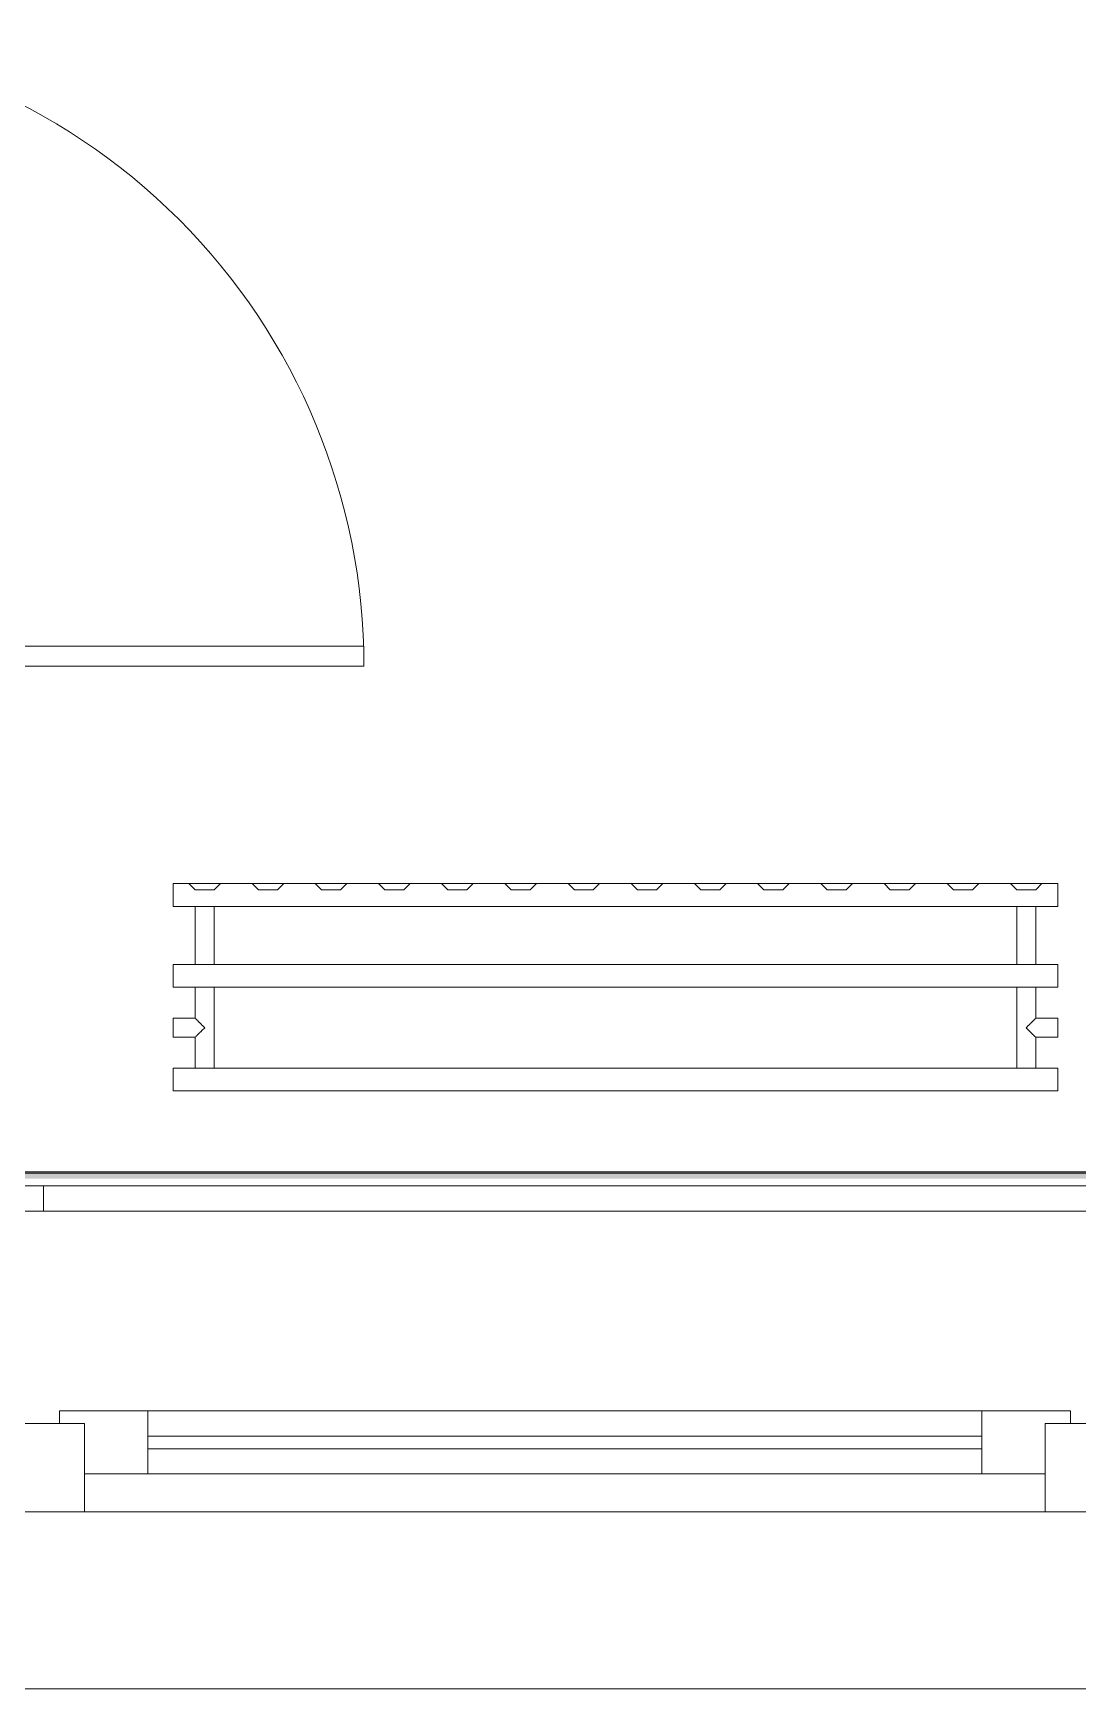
# Model space of a CAD drawing. Header units: millimetres. Extents: x -1178 to 415037, y -3506 to 42334.
# Drawn here: x 70689 to 71516, y -258 to 1052 of the extents above; entities that cross this region are included whole.
import ezdxf

# ---------------------------------------------------------------- set-up
doc = ezdxf.new("R2010")
doc.units = ezdxf.units.MM
doc.layers.add('A-AREA-PATT-1', color=7, linetype='Continuous', lineweight=5, true_color=0xa5bae0, transparency=1)
for name, color, linetype, lineweight, true_color in [('A-DOOR-1', 7, 'Continuous', 5, 0xc0c0c0), ('A-WALL-1', 9, 'Continuous', 5, 0x808080), ('M-EQPM-1', 7, 'Continuous', 9, 0xb2b2b2)]:
    doc.layers.add(name, color=color, linetype=linetype, lineweight=lineweight, true_color=true_color)
for name, color, linetype, lineweight in [('A-GENM', 7, 'Continuous', 9), ('A-GENM-1', 7, 'Continuous', 20), ('A-GLAZ', 7, 'Continuous', 9), ('A-GLAZ-1', 7, 'Continuous', 5), ('A-WALL', 7, 'Continuous', 5), ('I-WALL', 7, 'Continuous', 5)]:
    doc.layers.add(name, color=color, linetype=linetype, lineweight=lineweight)

# ---------------------------------------------------------------- blocks, each defined once
blk = doc.blocks.new('120_Окно_СКБ_1Ст - 120_Окно_СКБ_1Ст 900х2500_h_-20664874-Объем проектирования 1 этажа')
at = {"layer": 'A-GLAZ'}
for p, q in [((-450, -127), (-450, -57)), ((-450, -57), (-380, -57)), ((-380, -57), (-380, -127)), ((380, -127), (380, -57)), ((380, -57), (450, -57)), ((450, -57), (450, -127)), ((380, -87), (-380, -87)), ((-380, -87), (-380, -127)), ((-330, -137), (-330, -87)), ((330, -137), (330, -87)), ((380, -127), (380, -87)), ((-380, -127), (-450, -127)), ((-380, -127), (-400, -127)), ((-400, -127), (-400, -137)), ((450, -127), (380, -127)), ((400, -127), (380, -127)), ((400, -137), (400, -127)), ((-400, -137), (400, -137)), ((400, -137), (-400, -137))]:
    blk.add_line(p, q, dxfattribs=at)
at = {"layer": 'A-GLAZ-1'}
for p, q in [((450, -57), (-450, -57)), ((-330, -107), (330, -107)), ((330, -117), (-330, -117)), ((-430, -127), (-400, -127)), ((400, -127), (430, -127))]:
    blk.add_line(p, q, dxfattribs=at)
blk = doc.blocks.new('radiator_prado_classic_z_tip_30_po exemplyaru - Classic Z Тип 30-500-V231-Объем проектирования 1 этажа')
at = {"layer": 'M-EQPM-1'}
for p, q in [((0, 228), (0, 210)), ((700, 228), (0, 228)), ((0, 210), (0, 228)), ((0, 228), (12.5, 228)), ((12.5, 228), (37.5, 228)), ((37.5, 228), (12.5, 228)), ((12.5, 228), (37.5, 228)), ((12.5, 228), (17.5, 223)), ((12.5, 228), (17.5, 223)), ((32.5, 223), (17.5, 223)), ((17.5, 223), (32.5, 223)), ((32.5, 223), (37.5, 228)), ((37.5, 228), (32.5, 223)), ((37.5, 228), (62.5, 228)), ((62.5, 228), (87.5, 228)), ((87.5, 228), (62.5, 228)), ((62.5, 228), (87.5, 228)), ((62.5, 228), (67.5, 223)), ((62.5, 228), (67.5, 223)), ((82.5, 223), (67.5, 223)), ((67.5, 223), (82.5, 223)), ((82.5, 223), (87.5, 228)), ((87.5, 228), (82.5, 223)), ((87.5, 228), (112.5, 228)), ((112.5, 228), (137.5, 228)), ((137.5, 228), (112.5, 228)), ((112.5, 228), (137.5, 228)), ((112.5, 228), (117.5, 223)), ((112.5, 228), (117.5, 223)), ((132.5, 223), (117.5, 223)), ((117.5, 223), (132.5, 223)), ((132.5, 223), (137.5, 228)), ((137.5, 228), (132.5, 223)), ((137.5, 228), (162.5, 228)), ((162.5, 228), (187.5, 228)), ((187.5, 228), (162.5, 228)), ((162.5, 228), (187.5, 228)), ((162.5, 228), (167.5, 223)), ((162.5, 228), (167.5, 223)), ((182.5, 223), (167.5, 223)), ((167.5, 223), (182.5, 223)), ((182.5, 223), (187.5, 228)), ((187.5, 228), (182.5, 223)), ((187.5, 228), (212.5, 228)), ((212.5, 228), (237.5, 228)), ((237.5, 228), (212.5, 228)), ((212.5, 228), (237.5, 228)), ((212.5, 228), (217.5, 223)), ((212.5, 228), (217.5, 223)), ((232.5, 223), (217.5, 223)), ((217.5, 223), (232.5, 223)), ((232.5, 223), (237.5, 228)), ((237.5, 228), (232.5, 223)), ((237.5, 228), (262.5, 228)), ((262.5, 228), (287.5, 228)), ((287.5, 228), (262.5, 228)), ((262.5, 228), (287.5, 228)), ((262.5, 228), (267.5, 223)), ((262.5, 228), (267.5, 223)), ((282.5, 223), (267.5, 223)), ((267.5, 223), (282.5, 223)), ((282.5, 223), (287.5, 228)), ((287.5, 228), (282.5, 223)), ((287.5, 228), (312.5, 228)), ((312.5, 228), (337.5, 228)), ((337.5, 228), (312.5, 228)), ((312.5, 228), (337.5, 228)), ((312.5, 228), (317.5, 223)), ((312.5, 228), (317.5, 223)), ((332.5, 223), (317.5, 223)), ((317.5, 223), (332.5, 223)), ((332.5, 223), (337.5, 228)), ((337.5, 228), (332.5, 223)), ((337.5, 228), (362.5, 228)), ((362.5, 228), (387.5, 228)), ((387.5, 228), (362.5, 228)), ((362.5, 228), (387.5, 228)), ((362.5, 228), (367.5, 223)), ((362.5, 228), (367.5, 223)), ((382.5, 223), (367.5, 223)), ((367.5, 223), (382.5, 223)), ((382.5, 223), (387.5, 228)), ((387.5, 228), (382.5, 223)), ((387.5, 228), (412.5, 228)), ((412.5, 228), (437.5, 228)), ((437.5, 228), (412.5, 228)), ((412.5, 228), (437.5, 228)), ((412.5, 228), (417.5, 223)), ((412.5, 228), (417.5, 223)), ((432.5, 223), (417.5, 223)), ((417.5, 223), (432.5, 223)), ((432.5, 223), (437.5, 228)), ((437.5, 228), (432.5, 223)), ((437.5, 228), (462.5, 228)), ((462.5, 228), (487.5, 228)), ((487.5, 228), (462.5, 228)), ((462.5, 228), (487.5, 228)), ((462.5, 228), (467.5, 223)), ((462.5, 228), (467.5, 223)), ((482.5, 223), (467.5, 223)), ((467.5, 223), (482.5, 223)), ((482.5, 223), (487.5, 228)), ((487.5, 228), (482.5, 223)), ((487.5, 228), (512.5, 228)), ((512.5, 228), (537.5, 228)), ((537.5, 228), (512.5, 228)), ((512.5, 228), (537.5, 228)), ((512.5, 228), (517.5, 223)), ((512.5, 228), (517.5, 223)), ((532.5, 223), (517.5, 223)), ((517.5, 223), (532.5, 223)), ((532.5, 223), (537.5, 228)), ((537.5, 228), (532.5, 223)), ((537.5, 228), (562.5, 228)), ((562.5, 228), (587.5, 228)), ((587.5, 228), (562.5, 228)), ((562.5, 228), (587.5, 228)), ((562.5, 228), (567.5, 223)), ((562.5, 228), (567.5, 223)), ((582.5, 223), (567.5, 223)), ((567.5, 223), (582.5, 223)), ((582.5, 223), (587.5, 228)), ((587.5, 228), (582.5, 223)), ((587.5, 228), (612.5, 228)), ((612.5, 228), (637.5, 228)), ((637.5, 228), (612.5, 228)), ((612.5, 228), (637.5, 228)), ((612.5, 228), (617.5, 223)), ((617.5, 223), (612.5, 228)), ((632.5, 223), (617.5, 223)), ((617.5, 223), (632.5, 223)), ((632.5, 223), (637.5, 228)), ((637.5, 228), (632.5, 223)), ((637.5, 228), (662.5, 228)), ((662.5, 228), (687.5, 228)), ((687.5, 228), (662.5, 228)), ((662.5, 228), (687.5, 228)), ((662.5, 228), (667.5, 223)), ((662.5, 228), (667.5, 223)), ((682.5, 223), (667.5, 223)), ((667.5, 223), (682.5, 223)), ((682.5, 223), (687.5, 228)), ((687.5, 228), (682.5, 223)), ((687.5, 228), (700, 228)), ((700, 210), (700, 228)), ((700, 228), (700, 210)), ((0, 210), (700, 210)), ((17.8, 210), (0, 210)), ((17.5, 210), (17.5, 164)), ((17.5, 210), (17.5, 164)), ((17.8, 210), (17.5, 210)), ((17.5, 210), (17.8, 210)), ((17.8, 210), (17.5, 210)), ((17.5, 210), (32.5, 210)), ((32.2, 210), (17.8, 210)), ((17.8, 210), (32.2, 210)), ((32.2, 210), (17.8, 210)), ((32.5, 210), (32.2, 210)), ((32.2, 210), (32.5, 210)), ((32.5, 210), (32.2, 210)), ((667.8, 210), (32.2, 210)), ((32.5, 164), (32.5, 210)), ((32.5, 164), (32.5, 210)), ((667.5, 210), (667.5, 164)), ((667.5, 210), (667.5, 164)), ((667.8, 210), (667.5, 210)), ((667.5, 210), (682.5, 210)), ((667.8, 210), (667.5, 210)), ((667.5, 210), (667.8, 210)), ((682.2, 210), (667.8, 210)), ((668.5, 210), (667.8, 210)), ((667.8, 210), (682.2, 210)), ((682.2, 210), (668.5, 210)), ((682.5, 210), (682.2, 210)), ((682.5, 210), (682.2, 210)), ((682.2, 210), (682.5, 210)), ((700, 210), (682.2, 210)), ((682.5, 164), (682.5, 210)), ((682.5, 164), (682.5, 210)), ((700, 164), (0, 164)), ((0, 164), (0, 146)), ((0, 146), (0, 164)), ((0, 164), (17.8, 164)), ((17.8, 164), (17.5, 164)), ((17.5, 164), (17.8, 164)), ((17.8, 164), (17.5, 164)), ((17.5, 164), (32.5, 164)), ((32.2, 164), (17.8, 164)), ((17.8, 164), (32.2, 164)), ((32.2, 164), (17.8, 164)), ((32.5, 164), (32.2, 164)), ((32.2, 164), (32.5, 164)), ((32.5, 164), (32.2, 164)), ((32.2, 164), (667.8, 164)), ((667.8, 164), (667.5, 164)), ((667.5, 164), (682.5, 164)), ((667.8, 164), (667.5, 164)), ((667.5, 164), (667.8, 164)), ((682.2, 164), (667.8, 164)), ((671.2, 164), (667.8, 164)), ((667.8, 164), (682.2, 164)), ((676.9, 164), (671.2, 164)), ((680.3, 164), (676.9, 164)), ((682.2, 164), (680.3, 164)), ((682.5, 164), (682.2, 164)), ((682.5, 164), (682.2, 164)), ((682.2, 164), (682.5, 164)), ((682.2, 164), (700, 164)), ((700, 146), (700, 164)), ((700, 164), (700, 146)), ((0, 146), (700, 146)), ((18.5, 146), (0, 146)), ((17.5, 146), (17.5, 121.5)), ((17.5, 146), (17.5, 121.5)), ((17.5, 146), (18.5, 146)), ((18.5, 146), (17.5, 146)), ((17.5, 146), (18.5, 146)), ((32.5, 146), (17.5, 146)), ((18.5, 146), (32.2, 146)), ((32.2, 146), (18.5, 146)), ((18.5, 146), (32.2, 146)), ((32.2, 146), (32.5, 146)), ((32.5, 146), (32.2, 146)), ((32.2, 146), (32.5, 146)), ((667.8, 146), (32.2, 146)), ((32.5, 82), (32.5, 146)), ((32.5, 82), (32.5, 146)), ((667.5, 146), (667.5, 82)), ((667.5, 146), (667.5, 82)), ((667.5, 146), (667.8, 146)), ((682.5, 146), (667.5, 146)), ((667.5, 146), (667.8, 146)), ((667.8, 146), (667.5, 146)), ((667.8, 146), (681.5, 146)), ((667.8, 146), (671.2, 146)), ((681.5, 146), (667.8, 146)), ((671.2, 146), (681.5, 146)), ((681.5, 146), (682.5, 146)), ((681.5, 146), (682.5, 146)), ((682.5, 146), (681.5, 146)), ((700, 146), (681.5, 146)), ((682.5, 121.5), (682.5, 146)), ((682.5, 121.5), (682.5, 146)), ((17.5, 121.5), (0, 121.5)), ((17.5, 121.5), (0, 121.5)), ((0, 121.5), (0, 120.5)), ((0, 106.5), (0, 121.5)), ((0, 120.5), (0, 107.5)), ((0, 120.5), (0, 119.3)), ((0, 114), (0, 120.5)), ((0, 120.5), (0, 120.5)), ((0, 119.3), (0, 117.8)), ((700, 121.5), (682.5, 121.5)), ((700, 121.5), (682.5, 121.5)), ((700, 121.5), (700, 106.5)), ((700, 120.5), (700, 121.5)), ((700, 121.5), (700, 120.5)), ((700, 120.5), (700, 121.5)), ((700, 107.5), (700, 120.5)), ((700, 120.5), (700, 107.5)), ((700, 107.5), (700, 120.5)), ((0, 117.8), (0, 114)), ((0, 114), (0, 110.3)), ((0, 107.5), (0, 114)), ((0, 110.3), (0, 108.7)), ((0, 108.7), (0, 107.5)), ((0, 107.5), (0, 106.5)), ((0, 107.5), (0, 107.5)), ((0, 106.5), (17.5, 106.5)), ((0, 106.5), (17.5, 106.5)), ((17.5, 106.5), (17.5, 82)), ((17.5, 106.5), (17.5, 82)), ((682.5, 82), (682.5, 106.5)), ((682.5, 106.5), (700, 106.5)), ((682.5, 82), (682.5, 106.5)), ((682.5, 106.5), (700, 106.5)), ((700, 106.5), (700, 107.5)), ((700, 107.5), (700, 106.5)), ((700, 106.5), (700, 107.5)), ((700, 82), (0, 82)), ((0, 82), (0, 64)), ((0, 64), (0, 82)), ((0, 82), (18.5, 82)), ((18.5, 82), (17.5, 82)), ((17.5, 82), (18.5, 82)), ((18.5, 82), (17.5, 82)), ((17.5, 82), (32.5, 82)), ((32.2, 82), (18.5, 82)), ((18.5, 82), (32.2, 82)), ((32.2, 82), (18.5, 82)), ((32.5, 82), (32.2, 82)), ((32.2, 82), (32.5, 82)), ((32.5, 82), (32.2, 82)), ((32.2, 82), (667.8, 82)), ((667.8, 82), (667.5, 82)), ((667.5, 82), (682.5, 82)), ((667.8, 82), (667.5, 82)), ((667.5, 82), (667.8, 82)), ((681.5, 82), (667.8, 82)), ((681.5, 82), (667.8, 82)), ((667.8, 82), (681.5, 82)), ((682.5, 82), (681.5, 82)), ((682.5, 82), (681.5, 82)), ((681.5, 82), (682.5, 82)), ((681.5, 82), (700, 82)), ((700, 64), (700, 82)), ((700, 82), (700, 64)), ((700, 64), (0, 64)), ((0, 64), (700, 64))]:
    blk.add_line(p, q, dxfattribs=at)
for points, knots in [([(18.5, 120.5), (18.4, 120.6), (18.3, 120.7), (18.1, 120.9), (17.9, 121.1), (17.8, 121.2), (17.7, 121.3), (17.5, 121.5), (17.5, 121.5), (17.5, 121.5)], [0.7142857, 0.7142857, 0.7142857, 0.7142857, 0.75, 0.7857143, 0.8214286, 0.8571429, 0.8928571, 0.9285714, 1, 1, 1, 1]), ([(17.5, 121.5), (17.5, 121.5), (17.5, 121.5), (17.7, 121.3), (17.8, 121.2), (17.9, 121.1), (18.1, 120.9), (18.3, 120.7), (18.4, 120.6), (18.5, 120.5)], [0, 0, 0, 0, 0.0714286, 0.1071429, 0.1428571, 0.1785714, 0.2142857, 0.25, 0.2857143, 0.2857143, 0.2857143, 0.2857143]), ([(17.5, 121.5), (17.5, 121.5), (17.5, 121.5), (17.7, 121.3), (17.8, 121.2), (17.9, 121.1), (18.1, 120.9), (18.3, 120.7), (18.4, 120.6), (18.5, 120.5)], [0, 0, 0, 0, 0.0714286, 0.1071429, 0.1428571, 0.1785714, 0.2142857, 0.25, 0.2857143, 0.2857143, 0.2857143, 0.2857143]), ([(25, 114), (24.5, 114.5), (23.6, 115.4), (22.4, 116.6), (21.6, 117.4), (21.1, 117.9), (20.8, 118.2), (20.5, 118.5), (20.2, 118.8), (19.8, 119.1), (19.6, 119.4), (19.3, 119.7), (19, 120), (18.7, 120.3), (18.5, 120.5), (18.3, 120.7), (18.1, 120.9), (17.9, 121.1), (17.8, 121.2), (17.7, 121.3), (17.5, 121.5), (17.5, 121.5), (17.5, 121.5)], [0, 0, 0, 0, 0.142857, 0.285714, 0.357143, 0.392857, 0.428571, 0.464286, 0.5, 0.535714, 0.571429, 0.607143, 0.642857, 0.678571, 0.714286, 0.75, 0.785714, 0.821429, 0.857143, 0.892857, 0.928571, 1, 1, 1, 1]), ([(22.1, 116.9), (21.9, 117.1), (21.6, 117.4), (21.1, 117.9), (20.8, 118.2), (20.5, 118.5), (20.2, 118.8), (19.9, 119.2), (19.7, 119.3), (19.6, 119.4)], [0.2857143, 0.2857143, 0.2857143, 0.2857143, 0.3571429, 0.3928571, 0.4285714, 0.4642857, 0.5, 0.5357143, 0.5714286, 0.5714286, 0.5714286, 0.5714286]), ([(19.6, 119.4), (19.7, 119.3), (19.9, 119.2), (20.3, 118.7), (20.7, 118.3), (21.1, 117.9), (21.6, 117.4), (21.9, 117.1), (22.1, 116.9)], [0.4285714, 0.4285714, 0.4285714, 0.4285714, 0.4642857, 0.5, 0.5714286, 0.6071429, 0.6428571, 0.7142857, 0.7142857, 0.7142857, 0.7142857]), ([(19.6, 119.4), (19.7, 119.3), (19.8, 119.1), (20.3, 118.7), (20.7, 118.3), (21.1, 117.9), (21.6, 117.4), (21.9, 117.1), (22.1, 116.9)], [0.4285714, 0.4285714, 0.4285714, 0.4285714, 0.4642857, 0.5, 0.5714286, 0.6071429, 0.6428571, 0.7142857, 0.7142857, 0.7142857, 0.7142857]), ([(675, 114), (675.5, 114.5), (676.4, 115.4), (677.6, 116.6), (678.4, 117.4), (678.9, 117.9), (679.2, 118.2), (679.5, 118.5), (679.8, 118.8), (680.1, 119.2), (680.4, 119.4), (680.7, 119.7), (681, 120), (681.3, 120.3), (681.5, 120.5), (681.7, 120.7), (681.9, 120.9), (682.1, 121.1), (682.2, 121.2), (682.3, 121.3), (682.5, 121.5), (682.5, 121.5), (682.5, 121.5)], [0, 0, 0, 0, 0.142857, 0.285714, 0.357143, 0.392857, 0.428571, 0.464286, 0.5, 0.535714, 0.571429, 0.607143, 0.642857, 0.678571, 0.714286, 0.75, 0.785714, 0.821429, 0.857143, 0.892857, 0.928571, 1, 1, 1, 1]), ([(680.4, 119.4), (680.3, 119.3), (680.1, 119.2), (679.7, 118.7), (679.3, 118.3), (678.9, 117.9), (678.4, 117.4), (678.1, 117.1), (677.9, 116.9)], [0.4285714, 0.4285714, 0.4285714, 0.4285714, 0.4642857, 0.5, 0.5714286, 0.6071429, 0.6428571, 0.7142857, 0.7142857, 0.7142857, 0.7142857]), ([(677.9, 116.9), (678.1, 117.1), (678.4, 117.4), (678.9, 117.9), (679.2, 118.2), (679.5, 118.5), (679.8, 118.8), (680.1, 119.2), (680.3, 119.3), (680.4, 119.4)], [0.2857143, 0.2857143, 0.2857143, 0.2857143, 0.3571429, 0.3928571, 0.4285714, 0.4642857, 0.5, 0.5357143, 0.5714286, 0.5714286, 0.5714286, 0.5714286]), ([(679.2, 118.2), (679.1, 118.1), (678.9, 117.9), (678.4, 117.4), (678.1, 117.1), (677.9, 116.9)], [0.5714286, 0.5714286, 0.5714286, 0.5714286, 0.6071429, 0.6428571, 0.7142857, 0.7142857, 0.7142857, 0.7142857]), ([(680.4, 119.4), (680.3, 119.3), (680.1, 119.2), (679.7, 118.7), (679.4, 118.4), (679.2, 118.2)], [0.4285714, 0.4285714, 0.4285714, 0.4285714, 0.4642857, 0.5, 0.5714286, 0.5714286, 0.5714286, 0.5714286]), ([(682.5, 121.5), (682.5, 121.5), (682.5, 121.5), (682.3, 121.3), (682.2, 121.2), (682.1, 121.1), (681.9, 120.9), (681.7, 120.7), (681.6, 120.6), (681.5, 120.5)], [0, 0, 0, 0, 0.0714286, 0.1071429, 0.1428571, 0.1785714, 0.2142857, 0.25, 0.2857143, 0.2857143, 0.2857143, 0.2857143]), ([(682.5, 121.5), (682.5, 121.5), (682.5, 121.5), (682.3, 121.3), (682.2, 121.2), (682.1, 121.1), (681.9, 120.9), (681.7, 120.7), (681.6, 120.6), (681.5, 120.5)], [0, 0, 0, 0, 0.0714286, 0.1071429, 0.1428571, 0.1785714, 0.2142857, 0.25, 0.2857143, 0.2857143, 0.2857143, 0.2857143]), ([(681.5, 120.5), (681.6, 120.6), (681.7, 120.7), (681.9, 120.9), (682.1, 121.1), (682.2, 121.2), (682.3, 121.3), (682.5, 121.5), (682.5, 121.5), (682.5, 121.5)], [0.7142857, 0.7142857, 0.7142857, 0.7142857, 0.75, 0.7857143, 0.8214286, 0.8571429, 0.8928571, 0.9285714, 1, 1, 1, 1]), ([(17.5, 106.5), (17.5, 106.5), (17.5, 106.5), (17.7, 106.7), (17.8, 106.8), (17.9, 106.9), (18.1, 107.1), (18.3, 107.3), (18.5, 107.5), (18.7, 107.7), (19, 108), (19.3, 108.3), (19.6, 108.6), (19.8, 108.9), (20.3, 109.3), (20.7, 109.7), (21.1, 110.1), (21.6, 110.6), (22.4, 111.4), (23.6, 112.6), (24.5, 113.5), (25, 114)], [0, 0, 0, 0, 0.071429, 0.107143, 0.142857, 0.178571, 0.214286, 0.25, 0.285714, 0.321429, 0.357143, 0.392857, 0.428571, 0.464286, 0.5, 0.571429, 0.607143, 0.642857, 0.714286, 0.857143, 1, 1, 1, 1]), ([(17.5, 106.5), (17.5, 106.5), (17.5, 106.5), (17.7, 106.7), (17.8, 106.8), (17.9, 106.9), (18.1, 107.1), (18.3, 107.3), (18.4, 107.4), (18.5, 107.5)], [0, 0, 0, 0, 0.0714286, 0.1071429, 0.1428571, 0.1785714, 0.2142857, 0.25, 0.2857143, 0.2857143, 0.2857143, 0.2857143]), ([(18.5, 107.5), (18.4, 107.4), (18.3, 107.3), (18.1, 107.1), (17.9, 106.9), (17.8, 106.8), (17.7, 106.7), (17.5, 106.5), (17.5, 106.5), (17.5, 106.5)], [0.7142857, 0.7142857, 0.7142857, 0.7142857, 0.75, 0.7857143, 0.8214286, 0.8571429, 0.8928571, 0.9285714, 1, 1, 1, 1]), ([(18.5, 107.5), (18.4, 107.4), (18.3, 107.3), (18.1, 107.1), (17.9, 106.9), (17.8, 106.8), (17.7, 106.7), (17.5, 106.5), (17.5, 106.5), (17.5, 106.5)], [0.7142857, 0.7142857, 0.7142857, 0.7142857, 0.75, 0.7857143, 0.8214286, 0.8571429, 0.8928571, 0.9285714, 1, 1, 1, 1]), ([(19.6, 108.6), (19.7, 108.7), (19.9, 108.8), (20.3, 109.3), (20.7, 109.7), (21.1, 110.1), (21.6, 110.6), (21.9, 110.9), (22.1, 111.1)], [0.4285714, 0.4285714, 0.4285714, 0.4285714, 0.4642857, 0.5, 0.5714286, 0.6071429, 0.6428571, 0.7142857, 0.7142857, 0.7142857, 0.7142857]), ([(22.1, 111.1), (21.9, 110.9), (21.6, 110.6), (21.1, 110.1), (20.8, 109.8), (20.5, 109.5), (20.2, 109.2), (19.9, 108.8), (19.7, 108.7), (19.6, 108.6)], [0.2857143, 0.2857143, 0.2857143, 0.2857143, 0.3571429, 0.3928571, 0.4285714, 0.4642857, 0.5, 0.5357143, 0.5714286, 0.5714286, 0.5714286, 0.5714286]), ([(22.1, 111.1), (21.9, 110.9), (21.6, 110.6), (21.1, 110.1), (20.8, 109.8), (20.5, 109.5), (20.2, 109.2), (19.8, 108.9), (19.7, 108.7), (19.6, 108.6)], [0.2857143, 0.2857143, 0.2857143, 0.2857143, 0.3571429, 0.3928571, 0.4285714, 0.4642857, 0.5, 0.5357143, 0.5714286, 0.5714286, 0.5714286, 0.5714286]), ([(682.5, 106.5), (682.5, 106.5), (682.5, 106.5), (682.3, 106.7), (682.2, 106.8), (682.1, 106.9), (681.9, 107.1), (681.7, 107.3), (681.5, 107.5), (681.3, 107.7), (681, 108), (680.7, 108.3), (680.4, 108.6), (680.1, 108.8), (679.7, 109.3), (679.3, 109.7), (678.9, 110.1), (678.4, 110.6), (677.6, 111.4), (676.4, 112.6), (675.5, 113.5), (675, 114)], [0, 0, 0, 0, 0.071429, 0.107143, 0.142857, 0.178571, 0.214286, 0.25, 0.285714, 0.321429, 0.357143, 0.392857, 0.428571, 0.464286, 0.5, 0.571429, 0.607143, 0.642857, 0.714286, 0.857143, 1, 1, 1, 1]), ([(677.9, 111.1), (678.1, 110.9), (678.4, 110.6), (678.9, 110.1), (679.2, 109.8), (679.5, 109.5), (679.8, 109.2), (680.1, 108.8), (680.3, 108.7), (680.4, 108.6)], [0.2857143, 0.2857143, 0.2857143, 0.2857143, 0.3571429, 0.3928571, 0.4285714, 0.4642857, 0.5, 0.5357143, 0.5714286, 0.5714286, 0.5714286, 0.5714286]), ([(677.9, 111.1), (678.1, 110.9), (678.4, 110.6), (678.9, 110.1), (679.2, 109.8), (679.5, 109.5), (679.8, 109.2), (680.1, 108.8), (680.3, 108.7), (680.4, 108.6)], [0.2857143, 0.2857143, 0.2857143, 0.2857143, 0.3571429, 0.3928571, 0.4285714, 0.4642857, 0.5, 0.5357143, 0.5714286, 0.5714286, 0.5714286, 0.5714286]), ([(680.4, 108.6), (680.3, 108.7), (680.1, 108.8), (679.7, 109.3), (679.3, 109.7), (678.9, 110.1), (678.4, 110.6), (678.1, 110.9), (677.9, 111.1)], [0.4285714, 0.4285714, 0.4285714, 0.4285714, 0.4642857, 0.5, 0.5714286, 0.6071429, 0.6428571, 0.7142857, 0.7142857, 0.7142857, 0.7142857]), ([(681.5, 107.5), (681.6, 107.4), (681.7, 107.3), (681.9, 107.1), (682.1, 106.9), (682.2, 106.8), (682.3, 106.7), (682.5, 106.5), (682.5, 106.5), (682.5, 106.5)], [0.7142857, 0.7142857, 0.7142857, 0.7142857, 0.75, 0.7857143, 0.8214286, 0.8571429, 0.8928571, 0.9285714, 1, 1, 1, 1]), ([(681.5, 107.5), (681.6, 107.4), (681.7, 107.3), (681.9, 107.1), (682.1, 106.9), (682.2, 106.8), (682.3, 106.7), (682.5, 106.5), (682.5, 106.5), (682.5, 106.5)], [0.7142857, 0.7142857, 0.7142857, 0.7142857, 0.75, 0.7857143, 0.8214286, 0.8571429, 0.8928571, 0.9285714, 1, 1, 1, 1]), ([(682.5, 106.5), (682.5, 106.5), (682.5, 106.5), (682.3, 106.7), (682.2, 106.8), (682.1, 106.9), (681.9, 107.1), (681.7, 107.3), (681.6, 107.4), (681.5, 107.5)], [0, 0, 0, 0, 0.0714286, 0.1071429, 0.1428571, 0.1785714, 0.2142857, 0.25, 0.2857143, 0.2857143, 0.2857143, 0.2857143])]:
    blk.add_open_spline(points, degree=3, knots=knots, dxfattribs=at)
for points in [[(19.6, 119.4), (19.5, 119.5), (19.3, 119.7), (19, 120), (18.7, 120.3), (18.6, 120.4), (18.5, 120.5)], [(18.5, 120.5), (18.6, 120.4), (18.7, 120.3), (19, 120), (19.3, 119.7), (19.5, 119.5), (19.6, 119.4)], [(18.5, 120.5), (18.6, 120.4), (18.7, 120.3), (19, 120), (19.3, 119.7), (19.5, 119.5), (19.6, 119.4)], [(681.5, 120.5), (681.4, 120.4), (681.3, 120.3), (681, 120), (680.7, 119.7), (680.5, 119.5), (680.4, 119.4)], [(681.5, 120.5), (681.4, 120.4), (681.3, 120.3), (681, 120), (680.7, 119.7), (680.5, 119.5), (680.4, 119.4)], [(680.4, 119.4), (680.5, 119.5), (680.7, 119.7), (681, 120), (681.3, 120.3), (681.4, 120.4), (681.5, 120.5)], [(18.5, 107.5), (18.6, 107.6), (18.7, 107.7), (19, 108), (19.3, 108.3), (19.5, 108.5), (19.6, 108.6)], [(19.6, 108.6), (19.5, 108.5), (19.3, 108.3), (19, 108), (18.7, 107.7), (18.6, 107.6), (18.5, 107.5)], [(19.6, 108.6), (19.5, 108.5), (19.3, 108.3), (19, 108), (18.7, 107.7), (18.6, 107.6), (18.5, 107.5)], [(25, 114), (24.5, 114.5), (23.6, 115.4), (22.6, 116.4), (22.1, 116.9)], [(22.1, 116.9), (22.6, 116.4), (23.6, 115.4), (24.5, 114.5), (25, 114)], [(22.1, 116.9), (22.6, 116.4), (23.6, 115.4), (24.5, 114.5), (25, 114)], [(22.1, 111.1), (22.6, 111.6), (23.6, 112.6), (24.5, 113.5), (25, 114)], [(25, 114), (24.5, 113.5), (23.6, 112.6), (22.6, 111.6), (22.1, 111.1)], [(25, 114), (24.5, 113.5), (23.6, 112.6), (22.6, 111.6), (22.1, 111.1)], [(677.9, 116.9), (677.4, 116.4), (676.4, 115.4), (675.5, 114.5), (675, 114)], [(677.9, 116.9), (677.4, 116.4), (676.4, 115.4), (675.5, 114.5), (675, 114)], [(675, 114), (675.5, 114.5), (676.4, 115.4), (677.4, 116.4), (677.9, 116.9)], [(675, 114), (675.5, 113.5), (676.4, 112.6), (677.4, 111.6), (677.9, 111.1)], [(675, 114), (675.5, 113.5), (676.4, 112.6), (677.4, 111.6), (677.9, 111.1)], [(677.9, 111.1), (677.4, 111.6), (676.4, 112.6), (675.5, 113.5), (675, 114)], [(680.4, 108.6), (680.5, 108.5), (680.7, 108.3), (681, 108), (681.3, 107.7), (681.4, 107.6), (681.5, 107.5)], [(680.4, 108.6), (680.5, 108.5), (680.7, 108.3), (681, 108), (681.3, 107.7), (681.4, 107.6), (681.5, 107.5)], [(681.5, 107.5), (681.4, 107.6), (681.3, 107.7), (681, 108), (680.7, 108.3), (680.5, 108.5), (680.4, 108.6)]]:
    blk.add_open_spline(points, degree=3, dxfattribs=at)
blk = doc.blocks.new('131_Сантехническая перегородка_Дверь_сдвиг_ - СД-1-30819161-Объем проектирования 1 этажа')
at = {"layer": 'A-GENM'}
for points in [[(0, -8), (400, -8), (400, 8), (0, 8)], [(900, 8), (901.7, -8), (1061.8, -8), (1061.8, 8), (901.7, 8)]]:
    blk.add_hatch(color=256, dxfattribs=at).paths.add_polyline_path(points)
at = {"layer": 'A-DOOR-1'}
for p, q in [((416, -8), (400, -8)), ((400, -8), (400, -508)), ((416, -8), (416, -508)), ((416, -508), (400, -508))]:
    blk.add_line(p, q, dxfattribs=at)
blk.add_arc((400, -8), 500, 270, 0, dxfattribs=at)
at = {"layer": 'A-GENM-1'}
for p, q in [((400, 8), (0, 8)), ((0, 8), (0, -8)), ((400, -8), (400, 8)), ((1100, 8), (900, 8)), ((900, 8), (900, -8)), ((1100, -8), (1100, 8)), ((0, -8), (400, -8)), ((900, -8), (1100, -8))]:
    blk.add_line(p, q, dxfattribs=at)

msp = doc.modelspace()

# ---------------------------------------------------------------- hatches: boundary and pattern name
at = {"layer": 'A-AREA-PATT-1'}
h = msp.add_hatch(color=256, dxfattribs=at)
h.paths.add_polyline_path([(69918, 145.5), (71554.5, 145.5), (71554.5, 521), (71834.5, 522.7), (71832.3, 7654.5), (71660, 7654.5), (71660, 7649), (71829, 7649), (71829, 526.5), (71549, 526.5), (71549, 151), (69176, 151), (69176, 3729), (70451, 3729), (70451, 7649), (70710, 7649), (70709.6, 7654.5), (70445.5, 7654.5), (70445.5, 3734.5), (69170.5, 3734.5), (69170.5, 145.5), (69821.4, 145.5)])
h.paths.add_polyline_path([(69227.1, 1216.6), (69245.3, 1218.8), (69254.6, 1225.5), (69254.6, 1232), (69246.1, 1231.2), (69243.5, 1228.6), (69234.7, 1224.9), (69212.7, 1232), (69214.8, 1225.5), (69224, 1218.8)])
h.paths.add_polyline_path([(69253.6, 1248), (69256.7, 1248), (69254.6, 1254.5), (69242.3, 1263.4), (69224, 1261.2), (69214.8, 1254.5), (69214.8, 1248), (69223.3, 1248.8), (69225.9, 1251.4), (69234.7, 1255.1), (69252.3, 1248)])
h.paths.add_polyline_path([(69242.3, 2316.6), (69254.6, 2325.5), (69254.6, 2332), (69246.5, 2332), (69243.5, 2328.6), (69234.7, 2324.9), (69212.7, 2332), (69214.8, 2325.5), (69227.1, 2316.6), (69234.7, 2316.6)])
h.paths.add_polyline_path([(69220.7, 2348), (69223.3, 2348.8), (69225.9, 2351.4), (69234.7, 2355.1), (69256.7, 2348), (69254.6, 2354.5), (69242.3, 2363.4), (69224, 2361.2), (69214.8, 2354.5), (69214.8, 2348), (69220.4, 2348)])
h.paths.add_polyline_path([(70470, 4265), (70670, 4265), (70670, 4465), (70470, 4465)])
at = {"layer": 'I-WALL'}
h = msp.add_hatch(dxfattribs=at)
h.set_pattern_fill('FP_191', color=256, style=0, pattern_type=2)
h.set_pattern_definition([(0, (0, 0), (243.84, 60.96), [20.117, -162.763, 20.117, -162.763, -975.36]), (0, (0, 0), (243.84, 60.96), [-365.76, 20.117, -345.643, 20.117, -162.763, -426.72]), (0, (0, 0), (243.84, 60.96), [-914.4, 20.117, -101.803, 20.117, -284.683]), (120, (91.44, 30.48), (-174.71291, 180.691634), [20.117, -162.763, 20.117, -162.763, -975.36]), (120, (91.44, 30.48), (-174.71291, 180.691634), [-365.76, 20.117, -345.643, 20.117, -162.763, -426.72]), (120, (91.44, 30.48), (-174.71291, 180.691634), [-914.4, 20.117, -101.803, 20.117, -284.683]), (240, (121.92, 152.4), (-69.12709, -241.651634), [20.117, -162.763, 20.117, -162.763, -975.36]), (240, (121.92, 152.4), (-69.12709, -241.651634), [-365.76, 20.117, -345.643, 20.117, -162.763, -426.72]), (240, (121.92, 152.4), (-69.12709, -241.651634), [-914.4, 20.117, -101.803, 20.117, -284.683])])
h.paths.add_polyline_path([(71840.3, 120), (71860, 120), (71860, 140), (71635, 140), (71635, 120), (71840, 120)])
h.paths.add_polyline_path([(69165, 120), (70697.5, 120), (70697.5, 140), (69165, 139.9)])

# ---------------------------------------------------------------- linework, layer by layer
at = {"layer": 'A-WALL'}
for p, q in [((69165, 140), (70697.5, 140)), ((71560, -258), (70660, -258))]:
    msp.add_line(p, q, dxfattribs=at)
at = {"layer": 'A-WALL-1'}
for p, q in [((70697.5, 120), (70697.5, 140)), ((69065, 120), (70697.5, 120))]:
    msp.add_line(p, q, dxfattribs=at)
at = {"layer": 'I-WALL'}
for p, q in [((70660, 151), (71549, 151)), ((71560, 150), (70660, 150)), ((70697.5, 140), (71560, 140)), ((70697.5, 120), (71560, 120))]:
    msp.add_line(p, q, dxfattribs=at)

# ---------------------------------------------------------------- block references
at = {"layer": 'A-GENM', "rotation": 90.00000000002345}
msp.add_blockref('131_Сантехническая перегородка_Дверь_сдвиг_ - СД-1-30819161-Объем проектирования 1 этажа', (70443, 151), dxfattribs=at)
at = {"layer": 'A-GLAZ', "color": 3, "rotation": 180}
msp.add_blockref('120_Окно_СКБ_1Ст - 120_Окно_СКБ_1Ст 900х2500_h_-20664874-Объем проектирования 1 этажа', (71110, -175), dxfattribs=at)
at = {"layer": 'M-EQPM-1'}
msp.add_blockref('radiator_prado_classic_z_tip_30_po exemplyaru - Classic Z Тип 30-500-V231-Объем проектирования 1 этажа', (70800, 151), dxfattribs=at)

doc.saveas('drawing.dxf')
